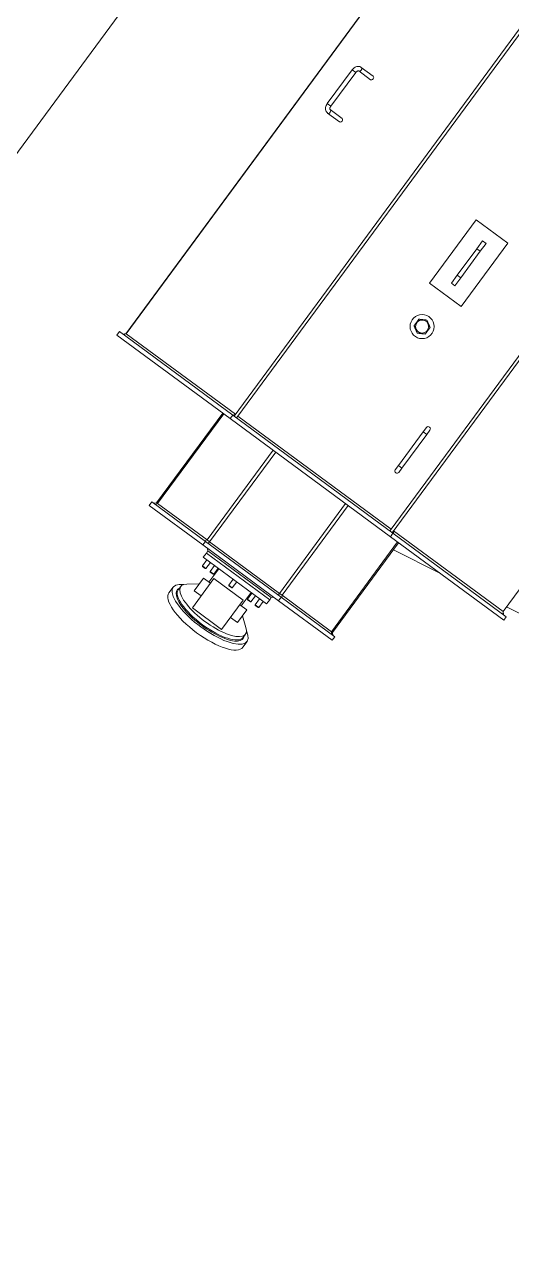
# Model space of a CAD drawing. Header units: metres. Extents: x 432095 to 435012, y 2470938 to 2473256.
# Drawn here: x 433749.556 to 433750.67, y 2471302.386 to 2471305.196 of the extents above; entities that cross this region are included whole.
import ezdxf

# ---------------------------------------------------------------- set-up
doc = ezdxf.new("R2010")
doc.units = ezdxf.units.M
doc.header["$MEASUREMENT"] = 0
doc.linetypes.add('MB D$0$HIDDEN', pattern=[0.375, 0.25, -0.125])
doc.layers.add('cong trinh tram 110kv', color=7, linetype='Continuous', lineweight=5)
doc.layers.add('MB D$0$net dut du kien lam', color=8, linetype='MB D$0$HIDDEN', lineweight=20)

# ---------------------------------------------------------------- blocks, each defined once
blk = doc.blocks.new('MB D$0$MBA 63')
at = {"layer": 'MB D$0$net dut du kien lam', "color": 0, "linetype": 'ByBlock', "ltscale": 3}
blk.add_lwpolyline([(106499.6, 25212.3), (106499.6, 35812.3), (98299.6, 35812.3), (98299.6, 25212.3)], close=True, dxfattribs=at)
blk = doc.blocks.new('MB D$0$mba 1')
at = {"layer": 'cong trinh tram 110kv'}
for p, q in [((-22325.1, 7933), (-22325.1, 7916.6)), ((-22261.6, 7845.9), (-22261.6, 7928.9)), ((-22261.6, 7928.9), (-22178.6, 7928.9)), ((-22178.6, 7928.9), (-22178.6, 7845.9)), ((-22115.1, 7933), (-22115.1, 7916.6)), ((-22312.1, 7914.7), (-22312.1, 7905.3)), ((-22128.1, 7914.7), (-22128.1, 7905.3)), ((-22281.6, 7875.5), (-22303.9, 7892.3)), ((-22281.6, 7894.9), (-22281.6, 7858.9)), ((-22261.6, 7894.9), (-22281.6, 7894.9)), ((-22178.6, 7894.9), (-22158.6, 7894.9)), ((-22158.6, 7858.9), (-22158.6, 7894.9)), ((-22158.6, 7875.5), (-22136.3, 7892.3)), ((-22299.1, 7838.9), (-22300.1, 7837.9)), ((-22299.1, 7838.9), (-22291.1, 7838.9)), ((-22291.1, 7838.9), (-22290.1, 7837.9)), ((-22261.6, 7858.9), (-22281.6, 7858.9)), ((-22277.1, 7838.9), (-22278.1, 7837.9)), ((-22277.1, 7838.9), (-22269.1, 7838.9)), ((-22269.1, 7838.9), (-22268.1, 7837.9)), ((-22266.1, 7858.9), (-22266.1, 7820.9)), ((-22178.6, 7845.9), (-22261.6, 7845.9)), ((-22224.1, 7838.9), (-22225.1, 7837.9)), ((-22224.1, 7838.9), (-22216.1, 7838.9)), ((-22216.1, 7838.9), (-22215.1, 7837.9)), ((-22178.6, 7858.9), (-22158.6, 7858.9)), ((-22174.1, 7858.9), (-22174.1, 7820.9)), ((-22171, 7838.9), (-22172, 7837.9)), ((-22171, 7838.9), (-22163, 7838.9)), ((-22163, 7838.9), (-22162, 7837.9)), ((-22149.1, 7838.9), (-22150.1, 7837.9)), ((-22149.1, 7838.9), (-22141.1, 7838.9)), ((-22141.1, 7838.9), (-22140.1, 7837.9)), ((-22310.1, 7820.9), (-22130.1, 7820.9)), ((-22310.1, 7820.9), (-22310.1, 7808.9)), ((-22290.1, 7837.9), (-22300.1, 7837.9)), ((-22300.1, 7820.9), (-22300.1, 7837.9)), ((-22290.1, 7820.9), (-22290.1, 7837.9)), ((-22268.1, 7837.9), (-22278.1, 7837.9)), ((-22278.1, 7820.9), (-22278.1, 7837.9)), ((-22268.1, 7820.9), (-22268.1, 7837.9)), ((-22215.1, 7837.9), (-22225.1, 7837.9)), ((-22225.1, 7820.9), (-22225.1, 7837.9)), ((-22215.1, 7820.9), (-22215.1, 7837.9)), ((-22162, 7837.9), (-22172, 7837.9)), ((-22172, 7820.9), (-22172, 7837.9)), ((-22162, 7820.9), (-22162, 7837.9)), ((-22140.1, 7837.9), (-22150.1, 7837.9)), ((-22150.1, 7820.9), (-22150.1, 7837.9)), ((-22140.1, 7820.9), (-22140.1, 7837.9)), ((-22130.1, 7820.9), (-22130.1, 7808.9)), ((-22327.8, 7798.9), (-22480.1, 7798.9)), ((-22480.1, 7788.9), (-22480.1, 7798.9)), ((-22327.8, 7788.9), (-22480.1, 7788.9)), ((-22475.1, 7788.9), (-22470.1, 7783.9)), ((-22467.2, 7783.9), (-22470.7, 7788.9)), ((-22470.1, 7528.9), (-22470.1, 7783.9)), ((-22467.2, 7783.9), (-22470.1, 7783.9)), ((-22467.2, 7528.9), (-22467.2, 7783.9)), ((-22326.6, 7783.9), (-22467.2, 7783.9)), ((-22330.1, 7788.9), (-22326.6, 7783.9)), ((-22112.4, 7798.9), (-22327.8, 7798.9)), ((-22327.8, 7788.9), (-22327.8, 7798.9)), ((-22112.4, 7788.9), (-22327.8, 7788.9)), ((-22326.6, 7528.9), (-22326.6, 7783.9)), ((-22319.5, 7783.9), (-22326.6, 7783.9)), ((-22319.5, 7783.9), (-22319.5, 7788.9)), ((-22319.5, 7528.9), (-22319.5, 7783.9)), ((-22120.7, 7783.9), (-22319.5, 7783.9)), ((-22310.1, 7802.9), (-22314.1, 7798.9)), ((-22310.1, 7808.9), (-22130.1, 7808.9)), ((-22130.1, 7808.9), (-22310.1, 7808.9)), ((-22310.1, 7808.9), (-22310.1, 7802.9)), ((-22310.1, 7802.9), (-22130.1, 7802.9)), ((-22130.1, 7808.9), (-22130.1, 7802.9)), ((-22130.1, 7802.9), (-22126.1, 7798.9)), ((-22120.7, 7788.9), (-22120.7, 7783.9)), ((-22120.7, 7528.9), (-22120.7, 7783.9)), ((-22113.6, 7783.9), (-22120.7, 7783.9)), ((-22113.6, 7783.9), (-22110.1, 7788.9)), ((-22113.6, 7528.9), (-22113.6, 7783.9)), ((-21973, 7783.9), (-22113.6, 7783.9)), ((-21960.1, 7798.9), (-22112.4, 7798.9)), ((-22112.4, 7788.9), (-22112.4, 7798.9)), ((-21960.1, 7788.9), (-22112.4, 7788.9)), ((-21969.5, 7788.9), (-21973, 7783.9)), ((-21973, 7528.9), (-21973, 7783.9)), ((-21970.1, 7783.9), (-21973, 7783.9)), ((-21970.1, 7783.9), (-21965.1, 7788.9)), ((-21970.1, 7528.9), (-21970.1, 7783.9)), ((-21960.1, 7788.9), (-21960.1, 7798.9)), ((-21970.1, 7548.9), (-21852.8, 7528.9)), ((-22771.1, 7528.9), (-22448.9, 7528.9)), ((-22771.1, 7518.9), (-22771.1, 7528.9)), ((-22448.9, 7518.9), (-22771.1, 7518.9)), ((-22761.1, 7518.9), (-22756.1, 7513.9)), ((-22759.6, 7518.9), (-22756, 7513.9)), ((-22756.1, 4823.9), (-22756.1, 7514)), ((-22756.1, 7514), (-22756.1, 7513.9)), ((-22756, 4823.9), (-22756, 7513.9)), ((-22445, 7513.9), (-22756, 7513.9)), ((-22448.9, 7528.9), (-21993.3, 7528.9)), ((-22448.9, 7518.9), (-22448.9, 7528.9)), ((-21993.3, 7518.9), (-22448.9, 7518.9)), ((-22448.5, 7518.9), (-22445, 7513.9)), ((-22445, 4818.9), (-22445, 7518.9)), ((-22445, 7518.9), (-22445, 7513.9)), ((-22437.9, 7518.9), (-22437.9, 7513.9)), ((-22437.9, 7513.9), (-22437.9, 4823.9)), ((-22002.2, 7513.9), (-22437.9, 7513.9)), ((-22002.2, 7518.9), (-22002.2, 7513.9)), ((-22002.2, 4823.9), (-22002.2, 7513.9)), ((-21995.2, 7518.9), (-21995.2, 4818.9)), ((-21991.6, 7518.9), (-21995.2, 7513.9)), ((-21995.2, 7513.9), (-21995.2, 7518.9)), ((-21684.1, 7513.9), (-21995.2, 7513.9)), ((-21993.3, 7528.9), (-21671.1, 7528.9)), ((-21993.3, 7518.9), (-21993.3, 7528.9)), ((-21671.1, 7518.9), (-21993.3, 7518.9)), ((-21679.1, 7518.9), (-21684.1, 7513.9)), ((-21680.6, 7518.9), (-21684.1, 7513.9)), ((-21684.1, 7514), (-21684.1, 4823.9)), ((-21684.1, 7513.9), (-21684.1, 7514)), ((-21684.1, 7513.9), (-21684.1, 4823.9)), ((-21671.1, 7518.9), (-21671.1, 7528.9)), ((-21684.1, 7500.2), (-21552.6, 7477.8)), ((-22075.1, 7398.9), (-22075.1, 7386.9)), ((-22065.1, 7386.9), (-22065.1, 7398.9)), ((-22065.1, 7386.9), (-22075.1, 7386.9)), ((-22075.1, 7386.9), (-22075.1, 7290.9)), ((-22065.1, 7386.9), (-22065.1, 7290.9)), ((-22065.1, 7290.9), (-22075.1, 7290.9)), ((-22075.1, 7290.9), (-22075.1, 7278.9)), ((-22065.1, 7278.9), (-22065.1, 7290.9)), ((-22265.1, 7008.9), (-22175.1, 7008.9)), ((-22265.1, 7008.9), (-22265.1, 6828.9)), ((-22175.1, 7008.9), (-22175.1, 6828.9)), ((-22225.1, 6956.7), (-22225.1, 6978.9)), ((-22225.1, 6978.9), (-22215.1, 6978.9)), ((-22215.1, 6978.9), (-22215.1, 6956.7)), ((-22225.1, 6956.7), (-22225.1, 6881.2)), ((-22225.1, 6956.7), (-22215.1, 6956.7)), ((-22215.1, 6881.2), (-22215.1, 6956.7)), ((-22225.1, 6858.9), (-22225.1, 6881.2)), ((-22225.1, 6881.2), (-22215.1, 6881.2)), ((-22215.1, 6858.9), (-22225.1, 6858.9)), ((-22215.1, 6881.2), (-22215.1, 6858.9)), ((-22683.9, 6833.9), (-22650, 6833.9)), ((-22175.1, 6828.9), (-22265.1, 6828.9)), ((-22697.4, 6816.9), (-22687.4, 6816.9)), ((-22697.4, 6720.9), (-22697.4, 6816.9)), ((-22687.4, 6720.9), (-22687.4, 6816.9)), ((-22683.9, 6823.9), (-22650, 6823.9)), ((-22697.4, 6720.9), (-22687.4, 6720.9)), ((-22650, 6713.9), (-22683.9, 6713.9)), ((-22650, 6703.9), (-22683.9, 6703.9))]:
    blk.add_line(p, q, dxfattribs=at)
for radius in [27.5, 15]:
    blk.add_circle((-22220.1, 7098.9), radius, dxfattribs=at)
for centre, start, end in [((-22070.1, 7398.9), 0, 180), ((-22070.1, 7278.9), 180, 0)]:
    blk.add_arc(centre, 5, start, end, dxfattribs=at)
for centre, major_axis, ratio, start_param, end_param in [((-22220.1, 7916.6), (105, 0), 0.34202, 5.728247, 9.979716), ((-22220.1, 7933), (-105, 0), 0.34202, 3.141593, 6.283185), ((-22220.1, 7905.3), (92, 0), 0.34202, 5.857002, 9.850961), ((-22220.1, 7916.6), (94, 0), 0.34202, 6.076534, 9.63143), ((-22220.1, 7914.7), (-92, 0), 0.34202, 3.141593, 6.283185), ((-22683.9, 6828.9), (0, -5), 0.707107, 0, 3.141593), ((-22650, 6828.9), (0, -5), 0.707107, 0, 3.141593), ((-22683.9, 6708.9), (0, 5), 0.707107, 3.141593, 6.283185), ((-22650, 6708.9), (0, 5), 0.707107, 3.141593, 6.283185)]:
    blk.add_ellipse(centre, major_axis=major_axis, ratio=ratio, start_param=start_param, end_param=end_param, dxfattribs=at)
for points in [[(-22220.1, 7117.4), (-22228.1, 7112.8), (-22236.1, 7108.2)], [(-22204.1, 7108.2), (-22212.1, 7112.8), (-22220.1, 7117.4)], [(-22236.1, 7108.2), (-22236.1, 7098.9), (-22236.1, 7089.7)], [(-22236.1, 7089.7), (-22228.1, 7085.1), (-22220.1, 7080.5)], [(-22220.1, 7080.5), (-22212.1, 7085.1), (-22204.1, 7089.7)], [(-22204.1, 7089.7), (-22204.1, 7098.9), (-22204.1, 7108.2)]]:
    blk.add_rational_spline(points, [1.65280398304, 1.90849364905, 1.65280398304], degree=2, dxfattribs=at)
for points, knots in [([(-22697.4, 6816.9), (-22697.4, 6818.6), (-22697.2, 6820.2), (-22696.5, 6823.3), (-22696, 6824.9), (-22694.5, 6827.7), (-22693.6, 6829), (-22691.4, 6831.3), (-22690.1, 6832.2), (-22687.3, 6833.5), (-22685.9, 6833.9), (-22684.3, 6833.9), (-22684.1, 6833.9), (-22683.9, 6833.9)], [1.570796, 1.570796, 1.570796, 1.570796, 1.884956, 1.884956, 2.199115, 2.199115, 2.513274, 2.513274, 2.827433, 2.827433, 3.106367, 3.106367, 3.141593, 3.141593, 3.141593, 3.141593]), ([(-22687.4, 6816.9), (-22687.4, 6817.7), (-22687.3, 6818.4), (-22687.1, 6819.8), (-22686.9, 6820.5), (-22686.4, 6821.6), (-22686.1, 6822.1), (-22685.6, 6822.9), (-22685.3, 6823.2), (-22684.8, 6823.7), (-22684.5, 6823.8), (-22684.2, 6823.9), (-22684, 6823.9), (-22683.9, 6823.9)], [1.570796, 1.570796, 1.570796, 1.570796, 1.831647, 1.831647, 2.090431, 2.090431, 2.34462, 2.34462, 2.598357, 2.598357, 2.875988, 2.875988, 3.141593, 3.141593, 3.141593, 3.141593]), ([(-22683.9, 6703.9), (-22685.2, 6703.9), (-22686.6, 6704.2), (-22689.1, 6705.1), (-22690.3, 6705.9), (-22692.6, 6707.7), (-22693.6, 6708.9), (-22695.3, 6711.6), (-22696, 6713), (-22696.9, 6716.1), (-22697.2, 6717.7), (-22697.4, 6719.9), (-22697.4, 6720.4), (-22697.4, 6720.9)], [0, 0, 0, 0, 0.257746, 0.257746, 0.530153, 0.530153, 0.838958, 0.838958, 1.153118, 1.153118, 1.467277, 1.467277, 1.570796, 1.570796, 1.570796, 1.570796]), ([(-22683.9, 6713.9), (-22684.1, 6713.9), (-22684.2, 6714), (-22684.7, 6714.2), (-22685, 6714.4), (-22685.6, 6715), (-22685.9, 6715.4), (-22686.4, 6716.4), (-22686.7, 6716.9), (-22687.1, 6718.1), (-22687.2, 6718.8), (-22687.4, 6720), (-22687.4, 6720.5), (-22687.4, 6720.9)], [0, 0, 0, 0, 0.314159, 0.314159, 0.628319, 0.628319, 0.892728, 0.892728, 1.145359, 1.145359, 1.401256, 1.401256, 1.570796, 1.570796, 1.570796, 1.570796])]:
    blk.add_open_spline(points, degree=3, knots=knots, dxfattribs=at)

msp = doc.modelspace()

# ---------------------------------------------------------------- block references
at = {"layer": 'cong trinh tram 110kv', "yscale": 0.00100000003283925, "zscale": 0.001}
for name, p, xscale, rotation in [('MB D$0$MBA 63', (433790.6662, 2471403.2202), 0.001000000045165598, 233.6153637256497), ('MB D$0$mba 1', (433772.565, 2471297.0384), -0.001000000032834317, 143.6153590623919)]:
    msp.add_blockref(name, p, dxfattribs=dict(at, xscale=xscale, rotation=rotation))

doc.saveas('drawing.dxf')
